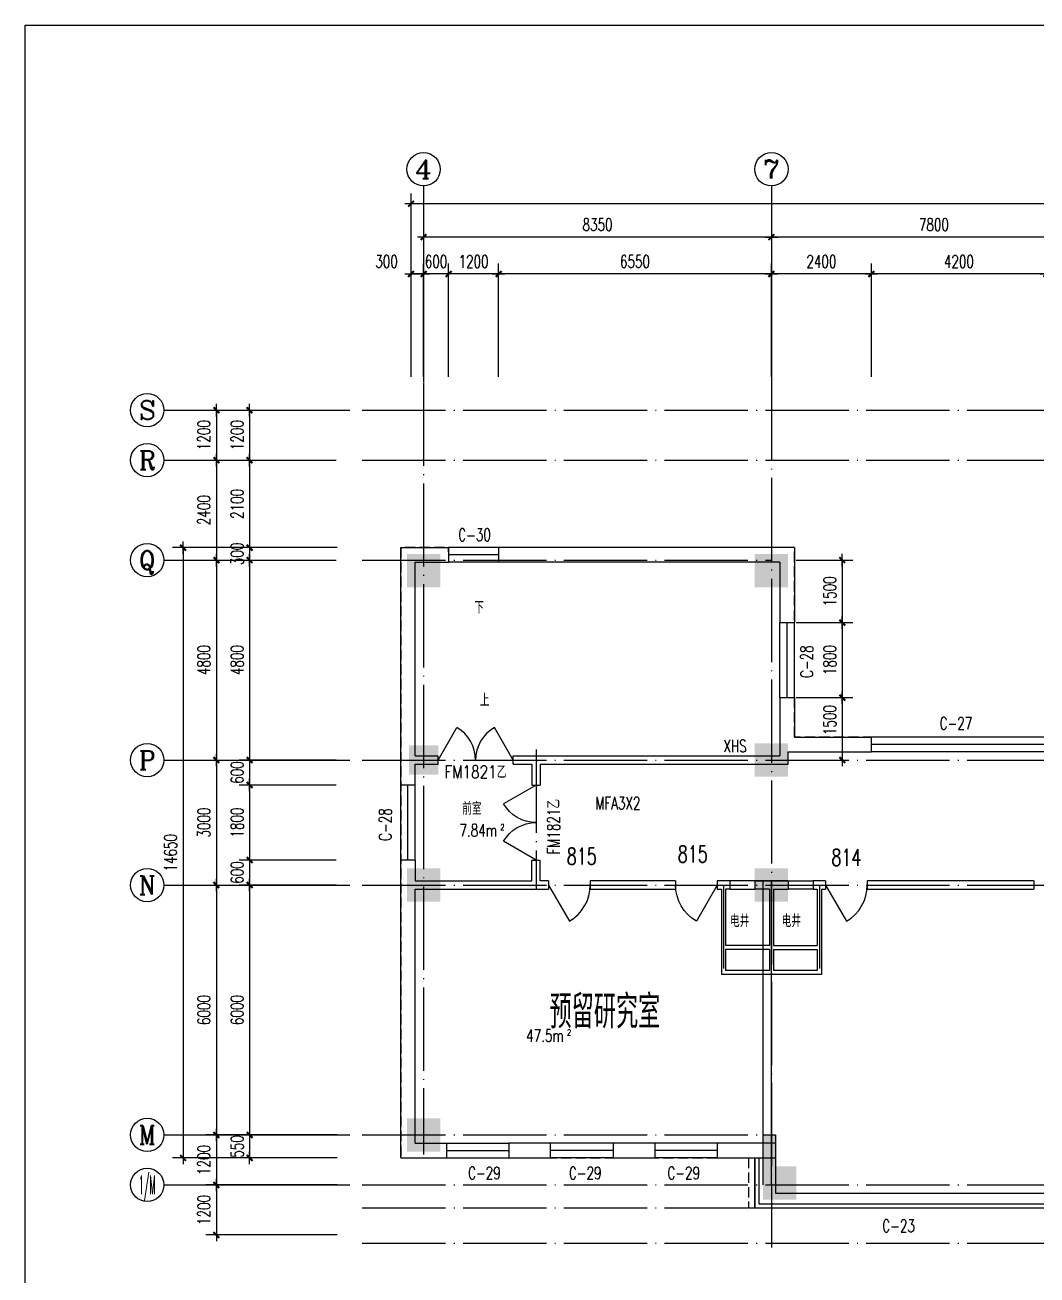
# Model space of a CAD drawing. Extents: x 816818 to 2087483, y 157525 to 390605.
# Drawn here: x 816818 to 841111, y 176018 to 206025 of the extents above; entities that cross this region are included whole.
import ezdxf
from ezdxf.enums import TextEntityAlignment as Align

# ---------------------------------------------------------------- set-up
doc = ezdxf.new("R2010")
doc.units = 0
doc.header["$LTSCALE"] = 1000
doc.header["$MEASUREMENT"] = 0
for name, pattern in [('CONTINOUS', [0]), ('DASH', [0.35, 0.25, -0.1]), ('DOTE', [2.42, 2, -0.2, 0.02, -0.2])]:
    doc.linetypes.add(name, pattern=pattern)
doc.layers.get('0').update_dxf_attribs({"linetype": 'CONTINUOUS'})
doc.layers.get('DEFPOINTS').update_dxf_attribs({"linetype": 'CONTINUOUS'})
for name, color, linetype in [('AXIS', 3, 'CONTINUOUS'), ('AXIS_TEXT', 7, 'CONTINUOUS'), ('COLUMN', 7, 'CONTINUOUS'), ('DOTE', 1, 'DOTE'), ('FILL', 21, 'CONTINUOUS'), ('MCB', 30, 'CONTINUOUS'), ('PUB_TEXT', 7, 'CONTINUOUS'), ('WALL', 255, 'CONTINUOUS'), ('WINDOW', 2, 'CONTINUOUS'), ('WINDOW_TEXT', 7, 'CONTINUOUS'), ('和面积', 6, 'DASH')]:
    doc.layers.add(name, color=color, linetype=linetype)
doc.styles.add('_HZTXT', font='romans.shx', dxfattribs={"width": 0.7, "bigfont": 'z.shx'})
doc.styles.add('COMPLEX', font='COMPLEX')
doc.styles.add('DIM_FONT', font='SIMPLEX.shx', dxfattribs={"width": 0.7})
doc.styles.add('HZ_SIMPLEX', font='SIMPLEX.shx', dxfattribs={"width": 0.8, "bigfont": 'hztxt.shx'})
doc.styles.add('SIMPLEX', font='SIMPLEX.SHX')
doc.styles.add('Z', font='romans', dxfattribs={"width": 0.8, "bigfont": 'z'})
doc.dimstyles.new('AXIS', dxfattribs={"dimtxt": 300, "dimasz": 1, "dimexe": 250, "dimexo": 300, "dimgap": 150, "dimtad": 1, "dimdec": 0, "dimzin": 0, "dimdsep": 46, "dimtxsty": 'DIM_FONT', "dimblk": '_DIMX', "dimcen": 2.5, "dimse1": 1, "dimse2": 1, "dimclrt": 7, "dimadec": 0, "dimazin": 0, "dimtfac": 1, "dimtdec": 0, "dimtix": 1, "dimtmove": 2, "dimatfit": 3, "dimldrblk": '_DIMX', "dimfxl": 1, "dimarcsym": 0})
doc.dimstyles.new('DIMA', dxfattribs={"dimtxt": 300, "dimasz": 1, "dimexe": 250, "dimexo": 300, "dimgap": 150, "dimtad": 1, "dimdec": 0, "dimzin": 0, "dimdsep": 46, "dimtxsty": 'DIM_FONT', "dimblk": '_DIMX', "dimcen": 2.5, "dimse1": 1, "dimclrt": 7, "dimadec": 0, "dimazin": 0, "dimtfac": 1, "dimtdec": 0, "dimtix": 1, "dimtmove": 2, "dimatfit": 3, "dimldrblk": '_DIMX', "dimfxl": 1, "dimarcsym": 0})
doc.dimstyles.new('DIMB', dxfattribs={"dimtxt": 300, "dimasz": 1, "dimexe": 250, "dimexo": 300, "dimgap": 150, "dimtad": 1, "dimdec": 0, "dimzin": 0, "dimdsep": 46, "dimtxsty": 'DIM_FONT', "dimblk": '_DIMX', "dimcen": 2.5, "dimse2": 1, "dimclrt": 7, "dimadec": 0, "dimazin": 0, "dimtfac": 1, "dimtdec": 0, "dimtix": 1, "dimtmove": 2, "dimatfit": 3, "dimldrblk": '_DIMX', "dimfxl": 1, "dimarcsym": 0})
doc.dimstyles.new('DIMN', dxfattribs={"dimtxt": 300, "dimasz": 1, "dimexe": 250, "dimexo": 300, "dimgap": 150, "dimtad": 1, "dimdec": 0, "dimzin": 0, "dimdsep": 46, "dimtxsty": 'DIM_FONT', "dimblk": '_DIMX', "dimcen": 2.5, "dimclrt": 7, "dimadec": 0, "dimazin": 0, "dimtfac": 1, "dimtdec": 0, "dimtix": 1, "dimtmove": 2, "dimatfit": 3, "dimldrblk": '_DIMX', "dimfxl": 1, "dimarcsym": 0})

# ---------------------------------------------------------------- blocks, each defined once
blk = doc.blocks.new('_WBLK')
for p, q in [((-0.5, 0.5), (0.5, 0.5)), ((-0.5, 0), (0.5, 0)), ((-0.5, -0.5), (0.5, -0.5))]:
    blk.add_line(p, q)
at = {"layer": 'WINDOW_TEXT', "style": 'SIMPLEX', "flags": 9}
blk.add_attdef('A', text='', height=1, dxfattribs=at).set_placement((0, 1.5), align=Align.MIDDLE)
blk = doc.blocks.new('_DBLK1')
for p, q in [((-0.5, 0), (-0.25, -0.433)), ((0.5, 0), (0.25, -0.433))]:
    blk.add_line(p, q)
for centre, start, end in [((-0.5, 0), 300, 0), ((0.5, 0), 180, 240)]:
    blk.add_arc(centre, 0.5, start, end)
at = {"layer": 'WINDOW_TEXT', "style": 'SIMPLEX', "flags": 9}
blk.add_attdef('A', text='', height=1, dxfattribs=at).set_placement((0, 1.5), align=Align.MIDDLE)
blk = doc.blocks.new('_DBLK')
blk.add_line((-0.5, 0), (0, -0.866))
blk.add_arc((-0.5, 0), 1, 300, 0)
at = {"layer": 'WINDOW_TEXT', "style": 'SIMPLEX', "flags": 9}
blk.add_attdef('A', text='', height=1, dxfattribs=at).set_placement((0, 1.5), align=Align.MIDDLE)
blk = doc.blocks.new('_AXISO')
blk.add_circle((0, 0), 0.5)
at = {"layer": 'AXIS_TEXT', "style": 'COMPLEX', "width": 1.041667}
blk.add_attdef('A', text='', height=0.56, dxfattribs=at).set_placement((-0.25, -0.28), (0.25, -0.28), align=Align.FIT)
blk = doc.blocks.new('_DIMX')
blk.add_line((-150, 0), (150, 0))
at = {"const_width": 50}
blk.add_lwpolyline([(-70, -70), (70, 70)], dxfattribs=at)
blk = doc.blocks.new('*D39')
at = {"layer": 'AXIS', "color": 0, "lineweight": -2}
blk.add_line((842535, 200934), (834737, 200934), dxfattribs=at)
at = {"layer": 'DEFPOINTS', "color": 0}
for p in [(834736, 200934), (834736, 197459), (842536, 197459)]:
    blk.add_point(p, dxfattribs=at)
at = {"layer": 'AXIS', "color": 0, "lineweight": -2, "rotation": 180}
blk.add_blockref('_DIMX', (834736, 200934), dxfattribs=at)
at = {"layer": 'AXIS', "color": 0, "lineweight": -2}
blk.add_blockref('_DIMX', (842536, 200934), dxfattribs=at)
at = {"layer": 'AXIS', "color": 7, "insert": (838636, 201234), "char_height": 300, "attachment_point": 5, "style": 'DIM_FONT'}
blk.add_mtext('7800', dxfattribs=at)
blk = doc.blocks.new('*D40')
at = {"layer": 'AXIS', "color": 0, "lineweight": -2}
blk.add_line((834735, 200934), (826387, 200934), dxfattribs=at)
at = {"layer": 'DEFPOINTS', "color": 0}
for p in [(826386, 200934), (826386, 197459), (834736, 197459)]:
    blk.add_point(p, dxfattribs=at)
at = {"layer": 'AXIS', "color": 0, "lineweight": -2, "rotation": 180}
blk.add_blockref('_DIMX', (826386, 200934), dxfattribs=at)
at = {"layer": 'AXIS', "color": 0, "lineweight": -2}
blk.add_blockref('_DIMX', (834736, 200934), dxfattribs=at)
at = {"layer": 'AXIS', "color": 7, "insert": (830561, 201234), "char_height": 300, "attachment_point": 5, "style": 'DIM_FONT'}
blk.add_mtext('8350', dxfattribs=at)
blk = doc.blocks.new('*D41')
at = {"layer": 'AXIS', "color": 0, "lineweight": -2}
for p, q in [((826086, 197759), (826086, 201984)), ((922586, 197759), (922586, 201984)), ((922585, 201734), (826087, 201734))]:
    blk.add_line(p, q, dxfattribs=at)
at = {"layer": 'DEFPOINTS', "color": 0}
for p in [(826086, 201734), (826086, 197459), (922586, 197459)]:
    blk.add_point(p, dxfattribs=at)
at = {"layer": 'AXIS', "color": 0, "lineweight": -2, "rotation": 180}
blk.add_blockref('_DIMX', (826086, 201734), dxfattribs=at)
at = {"layer": 'AXIS', "color": 0, "lineweight": -2}
blk.add_blockref('_DIMX', (922586, 201734), dxfattribs=at)
at = {"layer": 'AXIS', "color": 7, "insert": (874336, 202034), "char_height": 300, "attachment_point": 5, "style": 'DIM_FONT'}
blk.add_mtext('96500', dxfattribs=at)
blk = doc.blocks.new('*D54')
at = {"layer": 'AXIS', "color": 0, "lineweight": -2}
for p, q in [((837136, 197582), (837136, 200298)), ((841336, 197582), (841336, 200298)), ((841335, 200048), (837137, 200048))]:
    blk.add_line(p, q, dxfattribs=at)
at = {"layer": 'DEFPOINTS', "color": 0}
for p in [(837136, 200048), (837136, 197282), (841336, 197282)]:
    blk.add_point(p, dxfattribs=at)
at = {"layer": 'AXIS', "color": 0, "lineweight": -2, "rotation": 180}
blk.add_blockref('_DIMX', (837136, 200048), dxfattribs=at)
at = {"layer": 'AXIS', "color": 0, "lineweight": -2}
blk.add_blockref('_DIMX', (841336, 200048), dxfattribs=at)
at = {"layer": 'AXIS', "color": 7, "insert": (839236, 200348), "char_height": 300, "attachment_point": 5, "style": 'DIM_FONT'}
blk.add_mtext('4200', dxfattribs=at)
blk = doc.blocks.new('*D55')
at = {"layer": 'AXIS', "color": 0, "lineweight": -2}
for p, q in [((828186, 197582), (828186, 200298)), ((834736, 197582), (834736, 200298)), ((834735, 200048), (828187, 200048))]:
    blk.add_line(p, q, dxfattribs=at)
at = {"layer": 'DEFPOINTS', "color": 0}
for p in [(828186, 200048), (828186, 197282), (834736, 197282)]:
    blk.add_point(p, dxfattribs=at)
at = {"layer": 'AXIS', "color": 0, "lineweight": -2, "rotation": 180}
blk.add_blockref('_DIMX', (828186, 200048), dxfattribs=at)
at = {"layer": 'AXIS', "color": 0, "lineweight": -2}
blk.add_blockref('_DIMX', (834736, 200048), dxfattribs=at)
at = {"layer": 'AXIS', "color": 7, "insert": (831461, 200348), "char_height": 300, "attachment_point": 5, "style": 'DIM_FONT'}
blk.add_mtext('6550', dxfattribs=at)
blk = doc.blocks.new('*D56')
at = {"layer": 'AXIS', "color": 0, "lineweight": -2}
for p, q in [((826986, 197582), (826986, 200298)), ((828186, 197582), (828186, 200298)), ((828185, 200048), (826987, 200048))]:
    blk.add_line(p, q, dxfattribs=at)
at = {"layer": 'DEFPOINTS', "color": 0}
for p in [(826986, 200048), (826986, 197282), (828186, 197282)]:
    blk.add_point(p, dxfattribs=at)
at = {"layer": 'AXIS', "color": 0, "lineweight": -2, "rotation": 180}
blk.add_blockref('_DIMX', (826986, 200048), dxfattribs=at)
at = {"layer": 'AXIS', "color": 0, "lineweight": -2}
blk.add_blockref('_DIMX', (828186, 200048), dxfattribs=at)
at = {"layer": 'AXIS', "color": 7, "insert": (827586, 200348), "char_height": 300, "attachment_point": 5, "style": 'DIM_FONT'}
blk.add_mtext('1200', dxfattribs=at)
blk = doc.blocks.new('*D57')
at = {"layer": 'AXIS', "color": 0, "lineweight": -2}
for p, q in [((826086, 197582), (826086, 200298)), ((826386, 197582), (826386, 200298)), ((826085, 200048), (826084, 200048)), ((826386, 200048), (826086, 200048)), ((826387, 200048), (826388, 200048))]:
    blk.add_line(p, q, dxfattribs=at)
at = {"layer": 'DEFPOINTS', "color": 0}
for p in [(826086, 200048), (826086, 197282), (826386, 197282)]:
    blk.add_point(p, dxfattribs=at)
at = {"layer": 'AXIS', "color": 0, "lineweight": -2}
blk.add_blockref('_DIMX', (826086, 200048), dxfattribs=at)
at = {"layer": 'AXIS', "color": 0, "lineweight": -2, "rotation": 180}
blk.add_blockref('_DIMX', (826386, 200048), dxfattribs=at)
at = {"layer": 'AXIS', "color": 7, "insert": (825497, 200348), "char_height": 300, "attachment_point": 5, "style": 'DIM_FONT'}
blk.add_mtext('300', dxfattribs=at)
blk = doc.blocks.new('*D59')
at = {"layer": 'AXIS', "color": 0, "lineweight": -2}
for p, q in [((834736, 197582), (834736, 200298)), ((837136, 197582), (837136, 200298)), ((837135, 200048), (834737, 200048))]:
    blk.add_line(p, q, dxfattribs=at)
at = {"layer": 'DEFPOINTS', "color": 0}
for p in [(834736, 200048), (834736, 197282), (837136, 197282)]:
    blk.add_point(p, dxfattribs=at)
at = {"layer": 'AXIS', "color": 0, "lineweight": -2, "rotation": 180}
blk.add_blockref('_DIMX', (834736, 200048), dxfattribs=at)
at = {"layer": 'AXIS', "color": 0, "lineweight": -2}
blk.add_blockref('_DIMX', (837136, 200048), dxfattribs=at)
at = {"layer": 'AXIS', "color": 7, "insert": (835936, 200348), "char_height": 300, "attachment_point": 5, "style": 'DIM_FONT'}
blk.add_mtext('2400', dxfattribs=at)
blk = doc.blocks.new('*D83')
at = {"layer": 'AXIS', "color": 0, "lineweight": -2}
for p, q in [((826386, 197582), (826386, 200298)), ((826986, 197582), (826986, 200298)), ((826385, 200048), (826384, 200048)), ((826986, 200048), (826386, 200048)), ((826987, 200048), (826988, 200048))]:
    blk.add_line(p, q, dxfattribs=at)
at = {"layer": 'DEFPOINTS', "color": 0}
for p in [(826386, 200048), (826386, 197282), (826986, 197282)]:
    blk.add_point(p, dxfattribs=at)
at = {"layer": 'AXIS', "color": 0, "lineweight": -2}
blk.add_blockref('_DIMX', (826386, 200048), dxfattribs=at)
at = {"layer": 'AXIS', "color": 0, "lineweight": -2, "rotation": 180}
blk.add_blockref('_DIMX', (826986, 200048), dxfattribs=at)
at = {"layer": 'AXIS', "color": 7, "insert": (826686, 200348), "char_height": 300, "attachment_point": 5, "style": 'DIM_FONT'}
blk.add_mtext('600', dxfattribs=at)
blk = doc.blocks.new('*D100')
at = {"layer": 'AXIS', "color": 0, "lineweight": -2}
blk.add_line((821412, 196778), (821412, 195580), dxfattribs=at)
at = {"layer": 'DEFPOINTS', "color": 0}
for p in [(824612, 196779), (821412, 195579), (824612, 195579)]:
    blk.add_point(p, dxfattribs=at)
at = {"layer": 'AXIS', "color": 0, "lineweight": -2}
for p, rotation in [((821412, 196779), 90), ((821412, 195579), 270)]:
    blk.add_blockref('_DIMX', p, dxfattribs=dict(at, rotation=rotation))
at = {"layer": 'AXIS', "color": 7, "insert": (821112, 196179), "char_height": 300, "attachment_point": 5, "rotation": 90, "style": 'DIM_FONT'}
blk.add_mtext('1200', dxfattribs=at)
blk = doc.blocks.new('*D101')
at = {"layer": 'AXIS', "color": 0, "lineweight": -2}
blk.add_line((821412, 195578), (821412, 193180), dxfattribs=at)
at = {"layer": 'DEFPOINTS', "color": 0}
for p in [(824612, 195579), (821412, 193179), (824612, 193179)]:
    blk.add_point(p, dxfattribs=at)
at = {"layer": 'AXIS', "color": 0, "lineweight": -2}
for p, rotation in [((821412, 195579), 90), ((821412, 193179), 270)]:
    blk.add_blockref('_DIMX', p, dxfattribs=dict(at, rotation=rotation))
at = {"layer": 'AXIS', "color": 7, "insert": (821112, 194379), "char_height": 300, "attachment_point": 5, "rotation": 90, "style": 'DIM_FONT'}
blk.add_mtext('2400', dxfattribs=at)
blk = doc.blocks.new('*D102')
at = {"layer": 'AXIS', "color": 0, "lineweight": -2}
blk.add_line((821412, 193178), (821412, 188380), dxfattribs=at)
at = {"layer": 'DEFPOINTS', "color": 0}
for p in [(824612, 193179), (821412, 188379), (824612, 188379)]:
    blk.add_point(p, dxfattribs=at)
at = {"layer": 'AXIS', "color": 0, "lineweight": -2}
for p, rotation in [((821412, 193179), 90), ((821412, 188379), 270)]:
    blk.add_blockref('_DIMX', p, dxfattribs=dict(at, rotation=rotation))
at = {"layer": 'AXIS', "color": 7, "insert": (821112, 190779), "char_height": 300, "attachment_point": 5, "rotation": 90, "style": 'DIM_FONT'}
blk.add_mtext('4800', dxfattribs=at)
blk = doc.blocks.new('*D103')
at = {"layer": 'AXIS', "color": 0, "lineweight": -2}
blk.add_line((821412, 188378), (821412, 185380), dxfattribs=at)
at = {"layer": 'DEFPOINTS', "color": 0}
for p in [(824612, 188379), (821412, 185379), (824612, 185379)]:
    blk.add_point(p, dxfattribs=at)
at = {"layer": 'AXIS', "color": 0, "lineweight": -2}
for p, rotation in [((821412, 188379), 90), ((821412, 185379), 270)]:
    blk.add_blockref('_DIMX', p, dxfattribs=dict(at, rotation=rotation))
at = {"layer": 'AXIS', "color": 7, "insert": (821112, 186879), "char_height": 300, "attachment_point": 5, "rotation": 90, "style": 'DIM_FONT'}
blk.add_mtext('3000', dxfattribs=at)
blk = doc.blocks.new('*D104')
at = {"layer": 'AXIS', "color": 0, "lineweight": -2}
blk.add_line((821412, 185378), (821412, 179380), dxfattribs=at)
at = {"layer": 'DEFPOINTS', "color": 0}
for p in [(824612, 185379), (821412, 179379), (824612, 179379)]:
    blk.add_point(p, dxfattribs=at)
at = {"layer": 'AXIS', "color": 0, "lineweight": -2}
for p, rotation in [((821412, 185379), 90), ((821412, 179379), 270)]:
    blk.add_blockref('_DIMX', p, dxfattribs=dict(at, rotation=rotation))
at = {"layer": 'AXIS', "color": 7, "insert": (821112, 182379), "char_height": 300, "attachment_point": 5, "rotation": 90, "style": 'DIM_FONT'}
blk.add_mtext('6000', dxfattribs=at)
blk = doc.blocks.new('*D105')
at = {"layer": 'AXIS', "color": 0, "lineweight": -2}
for p, q in [((824312, 193479), (820362, 193479)), ((820612, 193478), (820612, 178830)), ((824312, 178829), (820362, 178829))]:
    blk.add_line(p, q, dxfattribs=at)
at = {"layer": 'DEFPOINTS', "color": 0}
for p in [(824612, 193479), (820612, 178829), (824612, 178829)]:
    blk.add_point(p, dxfattribs=at)
at = {"layer": 'AXIS', "color": 0, "lineweight": -2}
for p, rotation in [((820612, 193479), 90), ((820612, 178829), 270)]:
    blk.add_blockref('_DIMX', p, dxfattribs=dict(at, rotation=rotation))
at = {"layer": 'AXIS', "color": 7, "insert": (820312, 186154), "char_height": 300, "attachment_point": 5, "rotation": 90, "style": 'DIM_FONT'}
blk.add_mtext('14650', dxfattribs=at)
blk = doc.blocks.new('*D106')
at = {"layer": 'AXIS', "color": 0, "lineweight": -2}
blk.add_line((822210, 193178), (822210, 188380), dxfattribs=at)
at = {"layer": 'DEFPOINTS', "color": 0}
for p in [(824587, 193179), (822210, 188379), (824587, 188379)]:
    blk.add_point(p, dxfattribs=at)
at = {"layer": 'AXIS', "color": 0, "lineweight": -2}
for p, rotation in [((822210, 193179), 90), ((822210, 188379), 270)]:
    blk.add_blockref('_DIMX', p, dxfattribs=dict(at, rotation=rotation))
at = {"layer": 'AXIS', "color": 7, "insert": (821910, 190779), "char_height": 300, "attachment_point": 5, "rotation": 90, "style": 'DIM_FONT'}
blk.add_mtext('4800', dxfattribs=at)
blk = doc.blocks.new('*D107')
at = {"layer": 'AXIS', "color": 0, "lineweight": -2}
for p, q in [((824287, 188379), (821960, 188379)), ((822210, 188380), (822210, 188381)), ((822210, 188379), (822210, 187779)), ((824287, 187779), (821960, 187779)), ((822210, 187778), (822210, 187777))]:
    blk.add_line(p, q, dxfattribs=at)
at = {"layer": 'DEFPOINTS', "color": 0}
for p in [(824587, 188379), (822210, 187779), (824587, 187779)]:
    blk.add_point(p, dxfattribs=at)
at = {"layer": 'AXIS', "color": 0, "lineweight": -2}
for p, rotation in [((822210, 188379), 270), ((822210, 187779), 90)]:
    blk.add_blockref('_DIMX', p, dxfattribs=dict(at, rotation=rotation))
at = {"layer": 'AXIS', "color": 7, "insert": (821910, 188079), "char_height": 300, "attachment_point": 5, "rotation": 90, "style": 'DIM_FONT'}
blk.add_mtext('600', dxfattribs=at)
blk = doc.blocks.new('*D108')
at = {"layer": 'AXIS', "color": 0, "lineweight": -2}
for p, q in [((824287, 187779), (821960, 187779)), ((822210, 187778), (822210, 185980)), ((824287, 185979), (821960, 185979))]:
    blk.add_line(p, q, dxfattribs=at)
at = {"layer": 'DEFPOINTS', "color": 0}
for p in [(824587, 187779), (822210, 185979), (824587, 185979)]:
    blk.add_point(p, dxfattribs=at)
at = {"layer": 'AXIS', "color": 0, "lineweight": -2}
for p, rotation in [((822210, 187779), 90), ((822210, 185979), 270)]:
    blk.add_blockref('_DIMX', p, dxfattribs=dict(at, rotation=rotation))
at = {"layer": 'AXIS', "color": 7, "insert": (821910, 186879), "char_height": 300, "attachment_point": 5, "rotation": 90, "style": 'DIM_FONT'}
blk.add_mtext('1800', dxfattribs=at)
blk = doc.blocks.new('*D109')
at = {"layer": 'AXIS', "color": 0, "lineweight": -2}
blk.add_line((822210, 196778), (822210, 195580), dxfattribs=at)
at = {"layer": 'DEFPOINTS', "color": 0}
for p in [(824410, 196779), (822210, 195579), (824410, 195579)]:
    blk.add_point(p, dxfattribs=at)
at = {"layer": 'AXIS', "color": 0, "lineweight": -2}
for p, rotation in [((822210, 196779), 90), ((822210, 195579), 270)]:
    blk.add_blockref('_DIMX', p, dxfattribs=dict(at, rotation=rotation))
at = {"layer": 'AXIS', "color": 7, "insert": (821910, 196179), "char_height": 300, "attachment_point": 5, "rotation": 90, "style": 'DIM_FONT'}
blk.add_mtext('1200', dxfattribs=at)
blk = doc.blocks.new('*D110')
at = {"layer": 'AXIS', "color": 0, "lineweight": -2}
for p, q in [((822210, 195578), (822210, 193480)), ((824110, 193479), (821960, 193479))]:
    blk.add_line(p, q, dxfattribs=at)
at = {"layer": 'DEFPOINTS', "color": 0}
for p in [(824410, 195579), (822210, 193479), (824410, 193479)]:
    blk.add_point(p, dxfattribs=at)
at = {"layer": 'AXIS', "color": 0, "lineweight": -2}
for p, rotation in [((822210, 195579), 90), ((822210, 193479), 270)]:
    blk.add_blockref('_DIMX', p, dxfattribs=dict(at, rotation=rotation))
at = {"layer": 'AXIS', "color": 7, "insert": (821910, 194529), "char_height": 300, "attachment_point": 5, "rotation": 90, "style": 'DIM_FONT'}
blk.add_mtext('2100', dxfattribs=at)
blk = doc.blocks.new('*D111')
at = {"layer": 'AXIS', "color": 0, "lineweight": -2}
for p, q in [((822210, 185378), (822210, 179380)), ((824287, 179379), (821960, 179379))]:
    blk.add_line(p, q, dxfattribs=at)
at = {"layer": 'DEFPOINTS', "color": 0}
for p in [(824587, 185379), (822210, 179379), (824587, 179379)]:
    blk.add_point(p, dxfattribs=at)
at = {"layer": 'AXIS', "color": 0, "lineweight": -2}
for p, rotation in [((822210, 185379), 90), ((822210, 179379), 270)]:
    blk.add_blockref('_DIMX', p, dxfattribs=dict(at, rotation=rotation))
at = {"layer": 'AXIS', "color": 7, "insert": (821910, 182379), "char_height": 300, "attachment_point": 5, "rotation": 90, "style": 'DIM_FONT'}
blk.add_mtext('6000', dxfattribs=at)
blk = doc.blocks.new('*D112')
at = {"layer": 'AXIS', "color": 0, "lineweight": -2}
for p, q in [((824287, 179379), (821960, 179379)), ((822210, 179380), (822210, 179381)), ((822210, 179379), (822210, 178829)), ((824287, 178829), (821960, 178829)), ((822210, 178828), (822210, 178827))]:
    blk.add_line(p, q, dxfattribs=at)
at = {"layer": 'DEFPOINTS', "color": 0}
for p in [(824587, 179379), (822210, 178829), (824587, 178829)]:
    blk.add_point(p, dxfattribs=at)
at = {"layer": 'AXIS', "color": 0, "lineweight": -2}
for p, rotation in [((822210, 179379), 270), ((822210, 178829), 90)]:
    blk.add_blockref('_DIMX', p, dxfattribs=dict(at, rotation=rotation))
at = {"layer": 'AXIS', "color": 7, "insert": (821910, 179104), "char_height": 300, "attachment_point": 5, "rotation": 90, "style": 'DIM_FONT'}
blk.add_mtext('550', dxfattribs=at)
blk = doc.blocks.new('*D113')
at = {"layer": 'AXIS', "color": 0, "lineweight": -2}
for p, q in [((824287, 185979), (821960, 185979)), ((822210, 185980), (822210, 185981)), ((822210, 185979), (822210, 185379)), ((824287, 185379), (821960, 185379)), ((822210, 185378), (822210, 185377))]:
    blk.add_line(p, q, dxfattribs=at)
at = {"layer": 'DEFPOINTS', "color": 0}
for p in [(824587, 185979), (822210, 185379), (824587, 185379)]:
    blk.add_point(p, dxfattribs=at)
at = {"layer": 'AXIS', "color": 0, "lineweight": -2}
for p, rotation in [((822210, 185979), 270), ((822210, 185379), 90)]:
    blk.add_blockref('_DIMX', p, dxfattribs=dict(at, rotation=rotation))
at = {"layer": 'AXIS', "color": 7, "insert": (821910, 185679), "char_height": 300, "attachment_point": 5, "rotation": 90, "style": 'DIM_FONT'}
blk.add_mtext('600', dxfattribs=at)
blk = doc.blocks.new('*D114')
at = {"layer": 'AXIS', "color": 0, "lineweight": -2}
for p, q in [((824110, 193479), (821960, 193479)), ((822210, 193480), (822210, 193481)), ((822210, 193479), (822210, 193179)), ((822210, 193178), (822210, 193177))]:
    blk.add_line(p, q, dxfattribs=at)
at = {"layer": 'DEFPOINTS', "color": 0}
for p in [(824410, 193479), (822210, 193179), (824410, 193179)]:
    blk.add_point(p, dxfattribs=at)
at = {"layer": 'AXIS', "color": 0, "lineweight": -2}
for p, rotation in [((822210, 193479), 270), ((822210, 193179), 90)]:
    blk.add_blockref('_DIMX', p, dxfattribs=dict(at, rotation=rotation))
at = {"layer": 'AXIS', "color": 7, "insert": (821910, 193329), "char_height": 300, "attachment_point": 5, "rotation": 90, "style": 'DIM_FONT'}
blk.add_mtext('300', dxfattribs=at)
blk = doc.blocks.new('*D115')
at = {"layer": 'AXIS', "color": 0, "lineweight": -2}
for p, q in [((824312, 179379), (821162, 179379)), ((821412, 179378), (821412, 178180)), ((824312, 178179), (821162, 178179))]:
    blk.add_line(p, q, dxfattribs=at)
at = {"layer": 'DEFPOINTS', "color": 0}
for p in [(824612, 179379), (821412, 178179), (824612, 178179)]:
    blk.add_point(p, dxfattribs=at)
at = {"layer": 'AXIS', "color": 0, "lineweight": -2}
for p, rotation in [((821412, 179379), 90), ((821412, 178179), 270)]:
    blk.add_blockref('_DIMX', p, dxfattribs=dict(at, rotation=rotation))
at = {"layer": 'AXIS', "color": 7, "insert": (821112, 178779), "char_height": 300, "attachment_point": 5, "rotation": 90, "style": 'DIM_FONT'}
blk.add_mtext('1200', dxfattribs=at)
blk = doc.blocks.new('*D116')
at = {"layer": 'AXIS', "color": 0, "lineweight": -2}
for p, q in [((824312, 178179), (821162, 178179)), ((821412, 178178), (821412, 176980)), ((824312, 176979), (821162, 176979))]:
    blk.add_line(p, q, dxfattribs=at)
at = {"layer": 'DEFPOINTS', "color": 0}
for p in [(824612, 178179), (821412, 176979), (824612, 176979)]:
    blk.add_point(p, dxfattribs=at)
at = {"layer": 'AXIS', "color": 0, "lineweight": -2}
for p, rotation in [((821412, 178179), 90), ((821412, 176979), 270)]:
    blk.add_blockref('_DIMX', p, dxfattribs=dict(at, rotation=rotation))
at = {"layer": 'AXIS', "color": 7, "insert": (821112, 177579), "char_height": 300, "attachment_point": 5, "rotation": 90, "style": 'DIM_FONT'}
blk.add_mtext('1200', dxfattribs=at)
blk = doc.blocks.new('_FZH')
blk.add_solid([(-0.5, -0.5), (0.5, -0.5), (-0.5, 0.5), (0.5, 0.5)])
blk = doc.blocks.new('*D23')
at = {"layer": 'AXIS', "color": 0, "lineweight": -2}
for p, q in [((835328, 193179), (836687, 193179)), ((836437, 193178), (836437, 191680)), ((835328, 191679), (836687, 191679))]:
    blk.add_line(p, q, dxfattribs=at)
at = {"layer": 'DEFPOINTS', "color": 0}
for p in [(835028, 193179), (835028, 191679), (836437, 191679)]:
    blk.add_point(p, dxfattribs=at)
at = {"layer": 'AXIS', "color": 0, "lineweight": -2}
for p, rotation in [((836437, 193179), 90), ((836437, 191679), 270)]:
    blk.add_blockref('_DIMX', p, dxfattribs=dict(at, rotation=rotation))
at = {"layer": 'AXIS', "color": 7, "insert": (836137, 192429), "char_height": 300, "attachment_point": 5, "rotation": 90, "style": 'DIM_FONT'}
blk.add_mtext('1500', dxfattribs=at)
blk = doc.blocks.new('*D24')
at = {"layer": 'AXIS', "color": 0, "lineweight": -2}
for p, q in [((835328, 191679), (836687, 191679)), ((836437, 191678), (836437, 189880)), ((835328, 189879), (836687, 189879))]:
    blk.add_line(p, q, dxfattribs=at)
at = {"layer": 'DEFPOINTS', "color": 0}
for p in [(835028, 191679), (835028, 189879), (836437, 189879)]:
    blk.add_point(p, dxfattribs=at)
at = {"layer": 'AXIS', "color": 0, "lineweight": -2}
for p, rotation in [((836437, 191679), 90), ((836437, 189879), 270)]:
    blk.add_blockref('_DIMX', p, dxfattribs=dict(at, rotation=rotation))
at = {"layer": 'AXIS', "color": 7, "insert": (836137, 190779), "char_height": 300, "attachment_point": 5, "rotation": 90, "style": 'DIM_FONT'}
blk.add_mtext('1800', dxfattribs=at)
blk = doc.blocks.new('*D25')
at = {"layer": 'AXIS', "color": 0, "lineweight": -2}
for p, q in [((835328, 189879), (836687, 189879)), ((836437, 189878), (836437, 188380))]:
    blk.add_line(p, q, dxfattribs=at)
at = {"layer": 'DEFPOINTS', "color": 0}
for p in [(835028, 189879), (835028, 188379), (836437, 188379)]:
    blk.add_point(p, dxfattribs=at)
at = {"layer": 'AXIS', "color": 0, "lineweight": -2}
for p, rotation in [((836437, 189879), 90), ((836437, 188379), 270)]:
    blk.add_blockref('_DIMX', p, dxfattribs=dict(at, rotation=rotation))
at = {"layer": 'AXIS', "color": 7, "insert": (836137, 189339), "char_height": 300, "attachment_point": 5, "rotation": 90, "style": 'DIM_FONT'}
blk.add_mtext('1500', dxfattribs=at)

msp = doc.modelspace()

# ---------------------------------------------------------------- linework, layer by layer
at = {"layer": 'AXIS'}
for p, q in [((826385.9, 202162.9), (826385.9, 197459.4)), ((826386.2, 202162.9), (826386.2, 197459.4)), ((834736.2, 202162.9), (834736.2, 197459.4)), ((820151.5, 196779.4), (824612.4, 196779.4)), ((820151.5, 195579.4), (824286.5, 195579.4)), ((820151.5, 193179.4), (824286.5, 193179.4)), ((820151.5, 188379.4), (824612.4, 188379.4)), ((820151.5, 185379.4), (824612.4, 185379.4)), ((820151.5, 179379.4), (824612.4, 179379.4)), ((820151.5, 178179.4), (824612.4, 178179.4))]:
    msp.add_line(p, q, dxfattribs=at)
at = {"layer": 'DOTE'}
for p, q in [((834736.1, 199992.5), (834736.1, 176674.9)), ((826385.3, 197442.5), (826385.3, 178912.5)), ((824912.9, 196779.4), (925532.9, 196779.4)), ((824912.9, 195579.4), (874336.1, 195579.4)), ((824912.9, 193179.4), (834736.1, 193179.4)), ((829086.1, 188629.4), (829086.1, 185279.4)), ((824912.9, 188379.4), (874336.1, 188379.4)), ((824912.9, 185379.4), (874336.1, 185379.4)), ((833586.1, 185379.4), (833586.1, 183279.4)), ((835886.1, 185379.4), (835886.1, 183279.4)), ((824912.9, 179379.4), (834736.1, 179379.4)), ((824912.9, 178179.4), (874849.3, 178179.4)), ((824912.9, 177629.4), (874849.3, 177629.4)), ((824912.9, 176779.4), (850936.2, 176779.4))]:
    msp.add_line(p, q, dxfattribs=at)
at = {"layer": 'FILL'}
msp.add_solid([(834536.1, 178579.4), (834836.1, 178579.4), (834535.9, 179379.4), (834835.9, 179379.4)], dxfattribs=at)
at = {"layer": 'MCB'}
msp.add_lwpolyline([(816818, 206025.2), (933587.8, 206025.2), (933587.8, 160847.2), (816818, 160847.2)], close=True, dxfattribs=at)
at = {"layer": 'WALL'}
for p, q in [((825836.1, 187779.4), (825836.1, 193479.4)), ((825836.1, 193479.4), (826986.4, 193479.4)), ((826985.9, 193379.4), (826985.9, 193479.4)), ((826986.4, 193479.4), (826986.4, 193129.4)), ((828186.4, 193479.4), (828186.4, 193129.4)), ((835286.1, 193479.4), (828186.4, 193479.4)), ((835286.1, 193479.4), (835286.1, 191679.4)), ((826186.1, 188479.4), (826186.1, 193129.4)), ((826186.1, 193129.4), (826986.4, 193129.4)), ((834936.1, 193129.4), (828186.4, 193129.4)), ((834936.1, 193129.4), (834936.1, 191679.4)), ((834936.1, 191679.4), (835286.1, 191679.4)), ((834936.1, 189879.4), (834936.1, 188479.4)), ((834936.1, 189879.4), (835286.1, 189879.4)), ((835286.1, 189879.4), (835286.1, 188929.4)), ((835286.1, 188929.4), (837136.2, 188929.4)), ((837136.2, 188579.4), (837136.2, 188929.4)), ((826186.1, 188479.4), (826735.1, 188479.4)), ((826735.1, 188279.4), (826735.1, 188479.4)), ((828535.1, 188479.4), (834936.1, 188479.4)), ((828535.1, 188279.4), (828535.1, 188479.4)), ((835136.1, 188579.4), (837136.2, 188579.4)), ((835136.1, 188279.4), (835136.1, 188579.4)), ((826186.1, 187779.4), (826186.1, 188279.4)), ((826186.1, 188279.4), (826735.1, 188279.4)), ((828535.1, 188279.4), (828986.1, 188279.4)), ((828986.1, 188279.4), (828986.1, 187779.4)), ((829186.1, 188279.4), (835136.1, 188279.4)), ((829186.1, 188279.4), (829186.1, 187779.4)), ((826186.1, 187779.4), (825836.1, 187779.4)), ((828986.1, 187779.4), (829186.1, 187779.4)), ((826186.1, 185979.4), (825836.1, 185979.4)), ((825836.1, 178829.4), (825836.1, 185979.4)), ((826186.1, 185979.4), (826186.1, 185479.4)), ((828986.1, 185979.4), (829186.1, 185979.4)), ((828986.1, 185479.4), (828986.1, 185979.4)), ((829186.1, 185479.4), (829186.1, 185979.4)), ((826186.1, 185479.4), (828986.1, 185479.4)), ((829386.1, 185479.4), (829186.1, 185479.4)), ((829386.1, 185479.4), (829386.1, 185279.4)), ((832436.1, 185479.4), (830386.1, 185479.4)), ((830386.1, 185479.4), (830386.1, 185279.4)), ((832436.1, 185479.4), (832436.1, 185279.4)), ((833436.1, 185479.4), (833436.1, 185279.4)), ((833736.1, 185479.4), (833436.1, 185479.4)), ((834336.1, 185479.4), (835136.1, 185479.4)), ((835136.1, 185479.4), (834336.1, 185479.4)), ((834536.1, 178179.4), (834536.1, 185479.4)), ((834736.1, 178179.4), (834736.1, 185479.4)), ((836036.1, 185479.4), (835736.1, 185479.4)), ((836036.1, 185479.4), (836036.1, 185279.4)), ((841036.1, 185479.4), (837036.1, 185479.4)), ((837036.1, 185479.4), (837036.1, 185279.4)), ((841036.1, 185479.4), (841036.1, 185279.4)), ((826186.1, 179179.4), (826186.1, 185279.4)), ((826186.1, 185279.4), (829386.1, 185279.4)), ((830386.1, 185279.4), (832436.1, 185279.4)), ((833436.1, 185279.4), (833536.1, 185279.4)), ((833736.1, 185279.4), (833636.1, 185279.4)), ((834686.1, 185279.4), (834336.1, 185279.4)), ((834686.1, 185279.4), (834686.1, 183929.4)), ((834786.1, 185279.4), (835136.1, 185279.4)), ((834786.1, 185279.4), (834786.1, 183929.4)), ((835736.1, 185279.4), (835836.1, 185279.4)), ((835936.1, 185279.4), (836036.1, 185279.4)), ((837036.1, 185279.4), (841036.1, 185279.4)), ((834686.1, 183929.4), (833636.1, 183929.4)), ((834686.1, 183829.4), (833636.1, 183829.4)), ((834686.1, 183829.4), (834686.1, 183329.4)), ((834786.1, 183929.4), (835836.1, 183929.4)), ((834786.1, 183829.4), (835836.1, 183829.4)), ((834786.1, 183829.4), (834786.1, 183329.4)), ((835936.1, 183229.4), (833536.1, 183229.4)), ((834686.1, 183329.4), (833636.1, 183329.4)), ((835836.1, 183329.4), (834786.1, 183329.4)), ((826186.1, 179179.4), (826936.1, 179179.4)), ((826936.1, 179179.4), (826936.1, 178829.4)), ((828436.1, 179179.4), (828436.1, 178829.4)), ((829436.1, 179179.4), (828436.1, 179179.4)), ((829436.1, 178829.4), (829436.1, 179179.4)), ((830936.1, 179179.4), (830936.1, 178829.4)), ((831936.1, 179179.4), (830936.1, 179179.4)), ((831936.1, 179179.4), (831936.1, 178829.4)), ((833436.1, 179179.4), (833436.1, 178829.4)), ((834836.1, 179179.4), (833436.1, 179179.4)), ((834536.1, 178579.4), (834535.9, 179379.4)), ((834535.9, 179379.4), (834835.9, 179379.4)), ((834835.9, 179379.4), (834835.9, 178579.4)), ((825836.1, 178829.4), (826936.1, 178829.4)), ((828436.1, 178829.4), (829436.1, 178829.4)), ((830936.1, 178829.4), (831936.1, 178829.4)), ((833436.1, 178829.4), (834836.1, 178829.4))]:
    msp.add_line(p, q, dxfattribs=at)
at = {"layer": 'WALL', "linetype": 'CONTINOUS'}
for p, q in [((833736.1, 185479.4), (833736.1, 185279.4)), ((834336.1, 185479.4), (834336.1, 185279.4)), ((835136.1, 185479.4), (835136.1, 185279.4)), ((835736.1, 185479.4), (835736.1, 185279.4)), ((833536.1, 185279.4), (833536.1, 183229.4)), ((833636.1, 185279.4), (833636.1, 183929.4)), ((835836.1, 185279.4), (835836.1, 183929.4)), ((835936.1, 185279.4), (835936.1, 183229.4)), ((833636.1, 183829.4), (833636.1, 183329.4)), ((835836.1, 183829.4), (835836.1, 183329.4))]:
    msp.add_line(p, q, dxfattribs=at)
at = {"layer": 'WINDOW', "linetype": 'CONTINOUS'}
for p, q in [((834336.1, 185479.4), (833736.1, 185479.4)), ((835136.1, 185479.4), (835736.1, 185479.4)), ((833736.1, 185279.4), (834336.1, 185279.4)), ((835736.1, 185279.4), (835136.1, 185279.4))]:
    msp.add_line(p, q, dxfattribs=at)
at = {"layer": 'WINDOW'}
for p, q in [((834836.1, 179179.4), (834836.1, 177979.4)), ((834335.9, 178829.4), (834335.9, 177629.4)), ((834335.9, 177629.4), (834335.9, 178829.4)), ((834435.9, 178829.4), (834435.9, 177729.4)), ((834836.1, 177979.4), (841936.2, 177979.4)), ((834435.9, 177729.4), (841936.1, 177729.4)), ((834335.9, 177629.4), (841936.1, 177629.4))]:
    msp.add_line(p, q, dxfattribs=at)
at = {"layer": '和面积'}
msp.add_lwpolyline([(894036.1, 195879.4), (854636.1, 195879.4), (854636.1, 197079.4), (849785.9, 197079.4), (849785.9, 188929.4), (835286.1, 188929.4), (835286.1, 193479.4), (825836.1, 193479.4), (825836.1, 178829.4), (834186.1, 178829.4), (834186.1, 177629.4), (841936.1, 177629.4), (841935.9, 176379.4), (845536.1, 176379.4), (845536.1, 176129.4), (847336.1, 176129.4), (847336.1, 176379.4), (850936.2, 176379.4), (850936.1, 177629.4), (871036.1, 177629.4), (871036.1, 176229.4), (877636.1, 176229.4), (877636.1, 177629.4), (897736.1, 177629.4)], dxfattribs=at)

# ---------------------------------------------------------------- block references
at = {"layer": 'AXIS'}
ref = msp.add_blockref('_AXISO', (826385.9, 202562.9), dxfattribs=dict(at, xscale=800, yscale=800, zscale=800))
ref.add_attrib('A', '4', dxfattribs={"layer": 'AXIS_TEXT', "height": 448, "style": 'COMPLEX', "width": 1.171875}).set_placement((826185.9, 202338.9), (826585.9, 202338.9), align=Align.FIT)
ref = msp.add_blockref('_AXISO', (834736.2, 202562.9), dxfattribs=dict(at, xscale=800, yscale=800, zscale=800))
ref.add_attrib('A', '7', dxfattribs={"layer": 'AXIS_TEXT', "height": 448, "style": 'COMPLEX', "width": 1.339286}).set_placement((834536.2, 202338.9), (834936.2, 202338.9), align=Align.FIT)
ref = msp.add_blockref('_AXISO', (819751.5, 196779.4), dxfattribs=dict(at, xscale=800, yscale=800, zscale=800))
ref.add_attrib('A', 'S', dxfattribs={"layer": 'AXIS_TEXT', "height": 448, "style": 'COMPLEX', "width": 1.339286}).set_placement((819551.5, 196555.4), (819951.5, 196555.4), align=Align.FIT)
at = {"layer": 'AXIS', "xscale": 800, "yscale": 800, "zscale": 800}
msp.add_blockref('_AXISO', (819751.5, 195579.4), dxfattribs=at).add_auto_attribs({'A': 'R'})
at = {"layer": 'AXIS'}
ref = msp.add_blockref('_AXISO', (819751.5, 193179.4), dxfattribs=dict(at, xscale=800, yscale=800, zscale=800))
ref.add_attrib('A', 'Q', dxfattribs={"layer": 'AXIS_TEXT', "height": 448, "style": 'COMPLEX', "width": 1.171875}).set_placement((819551.5, 192955.4), (819951.5, 192955.4), align=Align.FIT)
ref = msp.add_blockref('_AXISO', (819751.5, 188379.4), dxfattribs=dict(at, xscale=800, yscale=800, zscale=800))
ref.add_attrib('A', 'P', dxfattribs={"layer": 'AXIS_TEXT', "height": 448, "style": 'COMPLEX', "width": 1.102941}).set_placement((819551.5, 188155.4), (819951.5, 188155.4), align=Align.FIT)
ref = msp.add_blockref('_AXISO', (819751.5, 185379.4), dxfattribs=dict(at, xscale=800, yscale=800, zscale=800))
ref.add_attrib('A', 'N', dxfattribs={"layer": 'AXIS_TEXT', "height": 448, "style": 'COMPLEX', "width": 0.986842}).set_placement((819551.5, 185155.4), (819951.5, 185155.4), align=Align.FIT)
ref = msp.add_blockref('_AXISO', (819751.5, 179379.4), dxfattribs=dict(at, xscale=800, yscale=800, zscale=800))
ref.add_attrib('A', 'M', dxfattribs={"layer": 'AXIS_TEXT', "height": 448, "style": 'COMPLEX', "width": 0.892857}).set_placement((819551.5, 179155.4), (819951.5, 179155.4), align=Align.FIT)
ref = msp.add_blockref('_AXISO', (819751.5, 178179.4), dxfattribs=dict(at, xscale=800, yscale=800, zscale=800))
ref.add_attrib('A', '1/M', dxfattribs={"layer": 'AXIS_TEXT', "height": 448, "style": 'COMPLEX', "width": 0.323276}).set_placement((819551.5, 177955.4), (819951.5, 177955.4), align=Align.FIT)
at = {"layer": 'COLUMN'}
for p, xscale, yscale, zscale in [((826386.1, 192929.4), 800, 800, 600), ((834736.1, 192929.4), 800, 800, 600), ((834736.1, 188379.4), 800, 800, 800), ((826386.1, 188379.4), 700, 700, 600), ((826386.1, 185379.4), 800, 800, 600), ((834736.1, 185379.4), 800, 800, 600), ((826386.1, 179379.4), 800, 800, 600), ((834936.1, 178229.4), 800, 800, 600)]:
    msp.add_blockref('_FZH', p, dxfattribs=dict(at, xscale=xscale, yscale=yscale, zscale=zscale))
at = {"layer": 'WINDOW'}
for name, p, xscale, yscale, zscale in [('_WBLK', (827586.4, 193304.4), -1200, 350, 1200), ('_DBLK', (829886.1, 185379.4), 1000, 1000, 1000), ('_DBLK', (832936.1, 185379.4), -1000, 1000, 1000), ('_DBLK', (836536.1, 185379.4), 1000, 1000, 1000), ('_WBLK', (827686.1, 179004.4), 1500, 349.9999999997744, 1500)]:
    msp.add_blockref(name, p, dxfattribs=dict(at, xscale=xscale, yscale=yscale, zscale=zscale))
for p, xscale, yscale, zscale, rotation in [((835111.1, 190779.4), 1800, 350, 1800, 90), ((839236.2, 188754.4), 4200, 350, 4200, 180), ((826011.1, 186879.4), 1800, 350, 1800, 90), ((830186.1, 179004.4), 1500, 349.9999999997672, 1500, 180), ((832686.1, 179004.4), 1500, 349.9999999997672, 1500, 180)]:
    msp.add_blockref('_WBLK', p, dxfattribs=dict(at, xscale=xscale, yscale=yscale, zscale=zscale, rotation=rotation))
ref = msp.add_blockref('_DBLK1', (827635.1, 188379.4), dxfattribs=dict(at, xscale=1800, yscale=1800, zscale=1800, rotation=180))
ref.add_attrib('A', 'FM1821乙', dxfattribs={"layer": 'WINDOW_TEXT', "height": 300, "style": 'HZ_SIMPLEX', "width": 0.8, "flags": 8}).set_placement((827635.1, 188098), align=Align.MIDDLE)
ref = msp.add_blockref('_DBLK1', (829086.1, 186879.4), dxfattribs=dict(at, xscale=1800, yscale=-1800, zscale=1800, rotation=90))
ref.add_attrib('A', 'FM1821乙', dxfattribs={"layer": 'WINDOW_TEXT', "height": 300, "rotation": 90, "style": 'HZ_SIMPLEX', "width": 0.7, "flags": 8}).set_placement((829505.4, 186780.8), align=Align.MIDDLE)

# ---------------------------------------------------------------- texts
at = {"layer": 'MCB', "style": 'Z', "width": 0.7}
for s, p in [('C-30', (827217.7, 193637.3)), ('C-27', (838775, 189111.3)), ('C-29', (827453.6, 178315.9)), ('C-29', (829873.9, 178315.9)), ('C-29', (832239.3, 178315.9)), ('C-23', (837396.5, 177049))]:
    msp.add_text(s, height=300, dxfattribs=at).set_placement(p)
for p in [(835732.3, 190348.7), (825617.4, 186439.2)]:
    msp.add_text('C-28', height=300, rotation=90, dxfattribs=at).set_placement(p)
at = {"layer": 'MCB', "attachment_point": 1, "style": 'DIM_FONT'}
for s, insert, char_height, width in [('{\\C0;815}', (829823.8, 186269.4), 400, 699.585), ('{\\C0;815}', (832488.1, 186323.1), 400, 8164.008), ('{\\C0;814}', (836174.4, 186242.7), 400, 8164.008), ('{\\Fromans,z|c134;\\C1;预留研究室}', (829409.5, 182737.3), 800, 4179.494)]:
    msp.add_mtext(s, dxfattribs=dict(at, insert=insert, char_height=char_height, width=width))
at = {"layer": 'PUB_TEXT', "width": 0.7}
for s, height, style, p in [('下', 300, '_HZTXT', (827605.5, 191892.2)), ('上', 300, '_HZTXT', (827740.3, 189671.2)), ('XHS', 300, '_HZTXT', (833583.5, 188566.9)), ('前室', 300, '_HZTXT', (827315.9, 187067.2)), ('MFA3X2', 300, '_HZTXT', (830512.8, 187195)), (' 2', 150, 'DIM_FONT', (828147.6, 186693.9)), ('电井', 300, '_HZTXT', (833742.4, 184368.1)), ('电井', 300, '_HZTXT', (834983.8, 184368.1)), (' 2', 150, 'DIM_FONT', (829749, 181764.4))]:
    msp.add_text(s, height=height, dxfattribs=dict(at, style=style)).set_placement(p)
at = {"layer": 'PUB_TEXT', "style": 'DIM_FONT', "width": 0.7}
for s, p in [('7.84m', (828147.6, 186693.9)), ('47.5m', (829749, 181764.4))]:
    msp.add_text(s, height=300, dxfattribs=at).set_placement(p, align=Align.MIDDLE_RIGHT)

# ---------------------------------------------------------------- dimensions: what is measured, and where the dimension line sits
at = {"layer": 'AXIS'}
for p1, p2, distance, dimstyle, picture, middle in [((922586.1, 197459.4), (826086.1, 197459.4), -4274.4, 'DIMN', '*D41', (874336.1, 202033.8)), ((826985.9, 197282.2), (826385.9, 197282.2), -2765.6, 'DIMN', '*D83', (826685.9, 200347.7)), ((828186.2, 197282.2), (826986.2, 197282.2), -2765.6, 'DIMN', '*D56', (827586.2, 200347.7)), ((834736.2, 197282.2), (828186.2, 197282.2), -2765.6, 'DIMN', '*D55', (831461.2, 200347.7)), ((837136.2, 197282.2), (834736.2, 197282.2), -2765.6, 'DIMN', '*D59', (835936.2, 200347.7)), ((841336.2, 197282.2), (837136.2, 197282.2), -2765.6, 'DIMN', '*D54', (839236.2, 200347.7)), ((824612.4, 196779.4), (824612.4, 195579.4), -3200.7, 'AXIS', '*D100', (821111.7, 196179.4)), ((824410, 196779.4), (824410, 195579.4), -2200, 'AXIS', '*D109', (821910, 196179.4)), ((824612.4, 193479.4), (824612.4, 178829.4), -4000.7, 'DIMN', '*D105', (820311.7, 186154.4)), ((824586.5, 193179.4), (824586.5, 188379.4), -2376.6, 'AXIS', '*D106', (821910, 190779.4)), ((835027.6, 193179.4), (835027.6, 191679.4), 1409.9, 'DIMN', '*D23', (836137.5, 192429.4)), ((835027.6, 191679.4), (835027.6, 189879.4), 1409.9, 'DIMN', '*D24', (836137.5, 190779.4)), ((824586.5, 188379.4), (824586.5, 187779.4), -2376.6, 'DIMN', '*D107', (821910, 188079.4)), ((824586.5, 187779.4), (824586.5, 185979.4), -2376.6, 'DIMN', '*D108', (821910, 186879.4)), ((824586.5, 185979.4), (824586.5, 185379.4), -2376.6, 'DIMN', '*D113', (821910, 185679.4)), ((824586.5, 185379.4), (824586.5, 179379.4), -2376.6, 'DIMA', '*D111', (821910, 182379.4)), ((824586.5, 179379.4), (824586.5, 178829.4), -2376.6, 'DIMN', '*D112', (821910, 179104.4))]:
    dim = msp.add_aligned_dim(p1=p1, p2=p2, distance=distance, dimstyle=dimstyle, dxfattribs=at)
    dim.commit()
    dim.dimension.update_dxf_attribs({"geometry": picture, "text_midpoint": middle})
for base, p1, p2, picture, middle in [((826386.2, 200933.8), (834736.2, 197459.4), (826386.2, 197459.4), '*D40', (830561.2, 201233.8)), ((834736.2, 200933.8), (842536.2, 197459.4), (834736.2, 197459.4), '*D39', (838636.2, 201233.8))]:
    dim = msp.add_linear_dim(base=base, p1=p1, p2=p2, dimstyle='AXIS', dxfattribs=at)
    dim.commit()
    dim.dimension.update_dxf_attribs({"geometry": picture, "text_midpoint": middle})
for base, p1, p2, angle, dimstyle, picture, middle in [((826086.1, 200047.7), (826385.9, 197282.2), (826086.1, 197282.2), 180, 'DIMN', '*D57', (825496.5, 200347.7)), ((836437.5, 188379.4), (835027.6, 189879.4), (835027.6, 188379.4), 270, 'DIMB', '*D25', (836137.5, 189339.5))]:
    dim = msp.add_linear_dim(base=base, p1=p1, p2=p2, angle=angle, dimstyle=dimstyle, dxfattribs=at)
    dim.commit()
    dim.dimension.update_dxf_attribs({"geometry": picture, "text_midpoint": middle, "dimtype": 161})
for base, p1, p2, dimstyle, picture, middle in [((821411.7, 193179.4), (824612.4, 195579.4), (824612.4, 193179.4), 'AXIS', '*D101', (821111.7, 194379.4)), ((822210, 193479.4), (824410, 195579.4), (824410, 193479.4), 'DIMA', '*D110', (821910, 194529.4)), ((822210, 193179.4), (824410, 193479.4), (824410, 193179.4), 'DIMB', '*D114', (821910, 193329.4)), ((821411.7, 188379.4), (824612.4, 193179.4), (824612.4, 188379.4), 'AXIS', '*D102', (821111.7, 190779.4)), ((821411.7, 185379.4), (824612.4, 188379.4), (824612.4, 185379.4), 'AXIS', '*D103', (821111.7, 186879.4)), ((821411.7, 179379.4), (824612.4, 185379.4), (824612.4, 179379.4), 'AXIS', '*D104', (821111.7, 182379.4)), ((821411.7, 178179.4), (824612.4, 179379.4), (824612.4, 178179.4), 'DIMN', '*D115', (821111.7, 178779.4)), ((821411.7, 176979.4), (824612.4, 178179.4), (824612.4, 176979.4), 'DIMN', '*D116', (821111.7, 177579.4))]:
    dim = msp.add_linear_dim(base=base, p1=p1, p2=p2, angle=90, dimstyle=dimstyle, dxfattribs=at)
    dim.commit()
    dim.dimension.update_dxf_attribs({"geometry": picture, "text_midpoint": middle})

doc.saveas('drawing.dxf')
